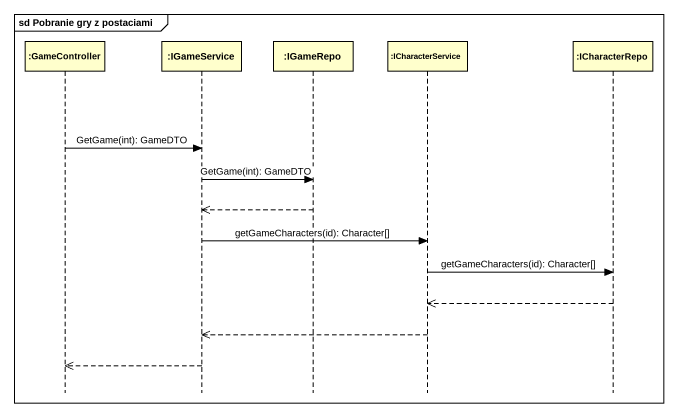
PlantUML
@startuml
mainframe sd Pobranie gry z postaciami
hide footbox
participant ":GameController" as GameController
participant ":IGameService" as IGameService
participant ":IGameRepo" as IGameRepo
participant ":ICharacterService" as ICharacterService
participant ":ICharacterRepo" as ICharacterRepo

GameController -> IGameService : GetGame(int): GameDTO
IGameService -> IGameRepo : GetGame(int): GameDTO
IGameRepo -->> IGameService
IGameService -> ICharacterService : getGameCharacters(id): Character[]
ICharacterService -> ICharacterRepo : getGameCharacters(id): Character[]
ICharacterRepo -->> ICharacterService
ICharacterService -->> IGameService
IGameService -->> GameController
@enduml
